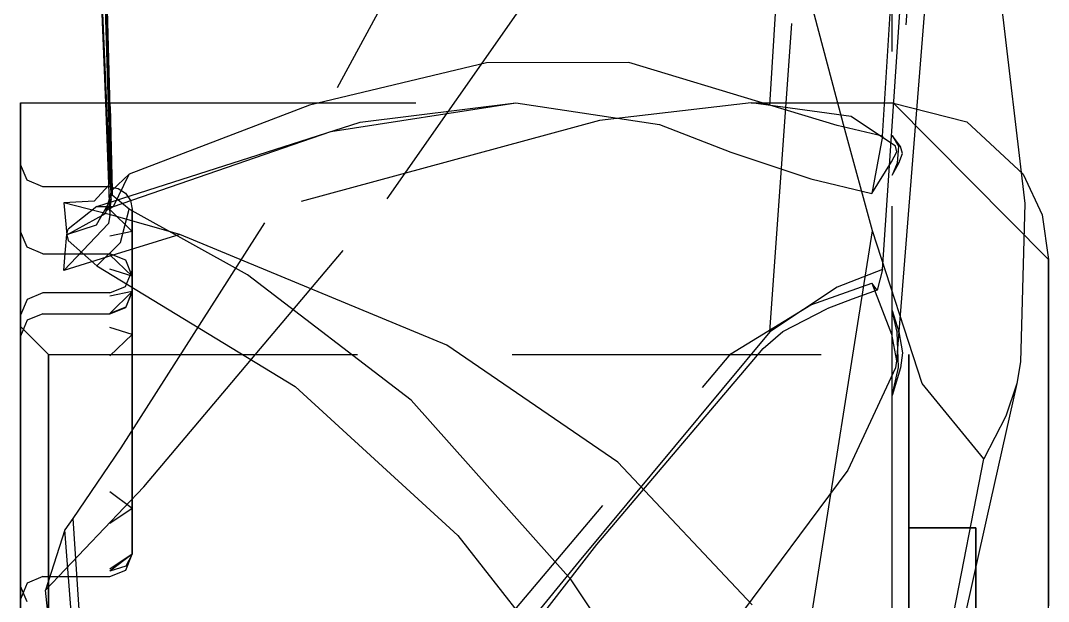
# Model space of a CAD drawing. Header units: metres. Extents: x -6 to 410, y 10 to 287.
# Drawn here: x 30 to 39.98, y 224.87 to 230.5 of the extents above; entities that cross this region are included whole.
import ezdxf

# ---------------------------------------------------------------- set-up
doc = ezdxf.new("R2010")
doc.units = ezdxf.units.M
doc.linetypes.add('CENTER2', pattern=[12.5, 8, -1.5, 1.5, -1.5])
doc.linetypes.add('DASHED', pattern=[4.5, 3, -1.5])
doc.layers.add('HIDDEN', color=9, linetype='DASHED')
doc.layers.add('VISIBLE', color=3, linetype='Continuous')

msp = doc.modelspace()

# ---------------------------------------------------------------- linework, layer by layer
at = {"layer": 'CENTER2', "color": 3, "linetype": 'CENTER2'}
msp.add_line((38.4587, 170.7003), (38.4587, 240.122), dxfattribs=at)
at = {"layer": 'HIDDEN'}
for p, q in [((30.8809, 228.8218), (30.4768, 243.2014)), ((30.5486, 243.1636), (30.8887, 228.8576)), ((38.3673, 228.0856), (39.3507, 242.6602)), ((37.2722, 227.4816), (38.269, 241.3617)), ((37.2723, 229.681), (37.6626, 236.0127)), ((38.3673, 229.3806), (38.6497, 233.8988)), ((38.8119, 233.4537), (38.5046, 229.2293)), ((34.4998, 232.488), (32.3662, 228.5389)), ((38.8841, 231.9661), (38.7, 229.6741)), ((33.5583, 228.7728), (35.3082, 231.2723)), ((34.5218, 230.0922), (32.8058, 229.6801)), ((35.904, 230.0963), (34.5218, 230.0922)), ((37.2723, 229.681), (35.904, 230.0963)), ((30, 229.3792), (30, 229.7028)), ((30.8676, 228.6526), (30.8264, 229.7028)), ((30.8368, 229.7028), (34.8081, 229.7028)), ((32.8058, 229.6801), (31.0528, 229.0117)), ((33.011, 229.4247), (34.8063, 229.7028)), ((33.2969, 229.5156), (34.8063, 229.7028)), ((34.8063, 229.7028), (34.8081, 229.7028)), ((34.8081, 229.7028), (36.2015, 229.4938)), ((37.0926, 229.7027), (35.6186, 229.5339)), ((37.0926, 229.7027), (38.4587, 229.7028)), ((38.0627, 229.5724), (37.0926, 229.7027)), ((37.9253, 229.4829), (37.2723, 229.681)), ((38.4587, 229.7028), (39.1832, 229.5188)), ((38.4587, 229.7028), (38.4706, 229.7027)), ((38.4706, 229.7027), (39.9769, 228.1846)), ((38.7, 229.6741), (38.5034, 227.2014)), ((38.4934, 229.2834), (38.0627, 229.5724)), ((30.7395, 228.698), (33.2969, 229.5156)), ((35.6186, 229.5339), (31.5463, 228.4248)), ((36.2015, 229.4938), (36.8932, 229.2243)), ((38.3673, 229.3806), (37.9253, 229.4829)), ((39.1832, 229.5188), (39.7321, 229.0113)), ((30, 228.4248), (30, 229.3792)), ((30.9023, 228.6962), (33.011, 229.4247)), ((38.3673, 229.3806), (38.2614, 228.8253)), ((38.4587, 229.388), (38.5226, 229.2825)), ((38.5421, 229.2811), (38.4587, 229.388)), ((38.5047, 229.2294), (38.4934, 229.2834)), ((38.5226, 229.2825), (38.5093, 229.1194)), ((38.5608, 229.2128), (38.5421, 229.2811)), ((36.8932, 229.2243), (37.6714, 228.9675)), ((38.4527, 229.1301), (38.5047, 229.2294)), ((38.5246, 229.117), (38.5608, 229.2128)), ((30, 229.1052), (30, 229.1063)), ((30, 229.1063), (30, 229.1052)), ((30.0647, 228.9518), (30, 229.1063)), ((30, 229.1018), (30, 229.1052)), ((30, 229.1052), (30, 229.1018)), ((30, 229.096), (30, 229.1018)), ((30, 229.1018), (30, 229.096)), ((30, 229.088), (30, 229.096)), ((30, 229.096), (30, 229.088)), ((30, 229.0777), (30, 229.088)), ((30, 229.088), (30, 229.0777)), ((30, 229.0651), (30, 229.0777)), ((30, 229.0777), (30, 229.0651)), ((38.2614, 228.8253), (38.4527, 229.1301)), ((38.5093, 229.1194), (38.4587, 229.0005)), ((38.4587, 229.0005), (38.5246, 229.117)), ((38.5246, 229.117), (38.5093, 229.1194)), ((30, 229.0502), (30, 229.0651)), ((30, 229.0651), (30, 229.0502)), ((30, 229.033), (30, 229.0502)), ((30, 229.0502), (30, 229.033)), ((30, 229.0135), (30, 229.033)), ((30, 229.033), (30, 229.0135)), ((30, 228.9918), (30, 229.0135)), ((30, 229.0135), (30, 228.9918)), ((30, 228.9677), (30, 228.9918)), ((30, 228.9918), (30, 228.9677)), ((31.0528, 229.0117), (30.8887, 228.8576)), ((30.9027, 228.6964), (31.0528, 229.0117)), ((30, 228.9415), (30, 228.9677)), ((30, 228.9677), (30, 228.9415)), ((30, 228.9129), (30, 228.9415)), ((30, 228.9415), (30, 228.9129)), ((30, 228.8821), (30, 228.9129)), ((30, 228.9129), (30, 228.8821)), ((30, 228.8821), (30, 228.87)), ((30, 228.87), (30, 228.8821)), ((30.2169, 228.8895), (30.0647, 228.9518)), ((30.8676, 228.8895), (30.2169, 228.8895)), ((30.8676, 228.8895), (30.949, 228.8736)), ((30.949, 228.8736), (31.0197, 228.8271)), ((37.6714, 228.9675), (38.2614, 228.8253)), ((30, 228.87), (30, 228.8526)), ((30, 228.8526), (30, 228.87)), ((30, 228.8526), (30, 228.8301)), ((30, 228.8301), (30, 228.8526)), ((30, 228.8301), (30, 228.8028)), ((30, 228.8028), (30, 228.8301)), ((30, 228.8028), (30, 228.771)), ((30, 228.771), (30, 228.8028)), ((30, 228.771), (30, 228.7352)), ((30, 228.7352), (30, 228.771)), ((30.7358, 228.52), (30.8791, 228.7712)), ((30.8809, 228.8218), (30.8676, 228.6526)), ((30.8791, 228.7712), (30.8733, 228.7388)), ((30.8748, 228.7304), (30.8791, 228.7712)), ((30.8791, 228.7712), (30.8809, 228.8218)), ((30.8887, 228.8576), (30.8809, 228.8218)), ((31.0197, 228.8271), (31.0673, 228.7571)), ((31.1951, 225.979), (33.5583, 228.7728)), ((30, 228.7352), (30, 228.6958)), ((30, 228.6958), (30, 228.7352)), ((30, 228.6958), (30, 228.6533)), ((30, 228.6533), (30, 228.6958)), ((30.8845, 228.6137), (30.4207, 228.7332)), ((30.7395, 228.698), (30.4615, 228.4793)), ((30.7395, 228.698), (30.9023, 228.6962)), ((30.8385, 228.6634), (30.9027, 228.6962)), ((30.864, 228.7103), (30.8422, 228.6703)), ((30.8733, 228.7388), (30.864, 228.7103)), ((30.8698, 228.6634), (30.8708, 228.6814)), ((30.8708, 228.6814), (30.8719, 228.6983)), ((30.8719, 228.6983), (30.8728, 228.7096)), ((30.8728, 228.7096), (30.8748, 228.7304)), ((30.9023, 228.6962), (30.9027, 228.6964)), ((31.0673, 228.7571), (31.0844, 228.6726)), ((31.0844, 228.6715), (31.0844, 228.6726)), ((31.0844, 228.6726), (31.0844, 228.6715)), ((31.0844, 228.6681), (31.0844, 228.6715)), ((31.0844, 228.6715), (31.0844, 228.6681)), ((30, 228.6533), (30, 228.6083)), ((30, 228.6083), (30, 228.6533)), ((30, 228.6083), (30, 228.5613)), ((30, 228.5613), (30, 228.6083)), ((30.8422, 228.6703), (30.8323, 228.6587)), ((30.8323, 228.6587), (30.8385, 228.6634)), ((30.8671, 228.6131), (30.8547, 228.5321)), ((30.8676, 228.6526), (30.8671, 228.6131)), ((30.8671, 228.6131), (30.8689, 228.6451)), ((31.0844, 228.4562), (30.8676, 228.6692)), ((31.0844, 228.4562), (30.8676, 228.6692)), ((30.8689, 228.6451), (30.8698, 228.6634)), ((31.5463, 228.4248), (30.8845, 228.6137)), ((31.0844, 228.6626), (31.0844, 228.6681)), ((31.0844, 228.6681), (31.0844, 228.6626)), ((31.0844, 228.6549), (31.0844, 228.6626)), ((31.0844, 228.6626), (31.0844, 228.6549)), ((31.0844, 228.6449), (31.0844, 228.6549)), ((31.0844, 228.6549), (31.0844, 228.6449)), ((31.0844, 228.6327), (31.0844, 228.6449)), ((31.0844, 228.6449), (31.0844, 228.6327)), ((31.0844, 228.6184), (31.0844, 228.6327)), ((31.0844, 228.6327), (31.0844, 228.6184)), ((31.0844, 228.6018), (31.0844, 228.6184)), ((31.0844, 228.6184), (31.0844, 228.6018)), ((31.0844, 228.583), (31.0844, 228.6018)), ((31.0844, 228.6018), (31.0844, 228.583)), ((31.0844, 228.562), (31.0844, 228.583)), ((31.0844, 228.583), (31.0844, 228.562)), ((30, 228.5613), (30, 228.5129)), ((30, 228.5129), (30, 228.5613)), ((30, 228.5129), (30, 228.4638)), ((30, 228.4638), (30, 228.5129)), ((30.8547, 228.5321), (30.4207, 228.0763)), ((30.4478, 228.427), (30.7358, 228.52)), ((30.4478, 228.427), (30.4615, 228.4793)), ((32.3662, 228.5389), (30.9727, 226.3561)), ((31.0844, 228.5389), (31.0844, 228.562)), ((31.0844, 228.562), (31.0844, 228.5389)), ((31.0844, 228.5135), (31.0844, 228.5389)), ((31.0844, 228.5389), (31.0844, 228.5135)), ((31.0844, 228.4859), (31.0844, 228.5135)), ((31.0844, 228.5135), (31.0844, 228.4859)), ((31.0844, 228.4562), (31.0844, 228.4859)), ((31.0844, 228.4859), (31.0844, 228.4562)), ((30, 228.4638), (30, 228.4147)), ((30, 228.4147), (30, 228.4638)), ((30, 228.4545), (30, 228.4562)), ((30, 228.4562), (30, 228.4561)), ((30, 228.4561), (30, 228.4562)), ((30, 228.4562), (30, 228.4545)), ((30.0647, 228.3017), (30, 228.4562)), ((30.0647, 228.3017), (30, 228.4562)), ((30, 228.4561), (30, 228.4558)), ((30, 228.4558), (30, 228.4561)), ((30, 228.4558), (30, 228.4551)), ((30, 228.4551), (30, 228.4558)), ((30, 228.4551), (30, 228.4543)), ((30, 228.4543), (30, 228.4551)), ((30, 228.4493), (30, 228.4545)), ((30, 228.4545), (30, 228.4493)), ((30, 228.4543), (30, 228.4532)), ((30, 228.4532), (30, 228.4543)), ((30, 228.4532), (30, 228.4518)), ((30, 228.4518), (30, 228.4532)), ((30, 228.4518), (30, 228.4503)), ((30, 228.4503), (30, 228.4518)), ((30, 228.4503), (30, 228.4484)), ((30, 228.4484), (30, 228.4503)), ((30, 228.4406), (30, 228.4493)), ((30, 228.4493), (30, 228.4406)), ((30, 228.4484), (30, 228.4464)), ((30, 228.4464), (30, 228.4484)), ((30, 228.4464), (30, 228.4441)), ((30, 228.4441), (30, 228.4464)), ((30, 228.4441), (30, 228.4415)), ((30, 228.4415), (30, 228.4441)), ((30, 228.4415), (30, 228.4388)), ((30, 228.4388), (30, 228.4415)), ((30, 228.4286), (30, 228.4406)), ((30, 228.4406), (30, 228.4286)), ((30, 228.4388), (30, 228.4357)), ((30, 228.4357), (30, 228.4388)), ((30, 228.4357), (30, 228.4325)), ((30, 228.4325), (30, 228.4357)), ((30, 228.4325), (30, 228.3185)), ((30, 228.3185), (30, 228.4325)), ((30, 228.4133), (30, 228.4286)), ((30, 228.4286), (30, 228.4133)), ((30, 226.8873), (30, 228.4248)), ((30, 228.4147), (30, 228.366)), ((30, 228.366), (30, 228.4147)), ((30, 228.3948), (30, 228.4133)), ((30, 228.4133), (30, 228.3948)), ((30, 228.3734), (30, 228.3948)), ((30, 228.3948), (30, 228.3734)), ((30, 228.3491), (30, 228.3734)), ((30, 228.3734), (30, 228.3491)), ((30.4334, 228.2434), (30.4478, 228.427)), ((31.0844, 228.4562), (30.8676, 228.4111)), ((31.0844, 228.4562), (30.8676, 228.4111)), ((31.5463, 228.4248), (30.8845, 228.2217)), ((31.0844, 227.8727), (31.0844, 228.4562)), ((31.0844, 228.4562), (31.0844, 227.8727)), ((34.1371, 227.3532), (31.5463, 228.4248)), ((30, 228.366), (30, 227.7825)), ((30, 227.7825), (30, 228.366)), ((30, 228.3222), (30, 228.3491)), ((30, 228.3491), (30, 228.3222)), ((30, 228.2929), (30, 228.3222)), ((30, 228.3222), (30, 228.2929)), ((30, 228.3185), (30, 228.1959)), ((30, 228.1959), (30, 228.3185)), ((30, 228.2614), (30, 228.2929)), ((30, 228.2929), (30, 228.2614)), ((30.2169, 228.2394), (30.0647, 228.3017)), ((30.2169, 228.2394), (30.0647, 228.3017)), ((30, 228.228), (30, 228.2614)), ((30, 228.2614), (30, 228.228)), ((30, 228.193), (30, 228.228)), ((30, 228.228), (30, 228.193)), ((30, 228.1959), (30, 228.0647)), ((30, 228.0647), (30, 228.1959)), ((30, 228.1565), (30, 228.193)), ((30, 228.193), (30, 228.1565)), ((30.2169, 228.2394), (30.8676, 228.2394)), ((30.2169, 228.2394), (30.8676, 228.2394)), ((30.4207, 228.0763), (30.4334, 228.2434)), ((30.8845, 228.2217), (30.4207, 228.0763)), ((31.0209, 228.1758), (30.8676, 228.2394)), ((31.0209, 228.1758), (30.8676, 228.2394)), ((31.0844, 228.0225), (30.8676, 228.2275)), ((31.0844, 228.0225), (30.8676, 228.2275)), ((31.0844, 228.0225), (31.0209, 228.1758)), ((31.0844, 228.0225), (31.0209, 228.1758)), ((30, 227.5892), (30, 228.1565)), ((30, 228.1565), (30, 227.5892)), ((31.0844, 228.0225), (30.8676, 228.0895)), ((31.0844, 228.0225), (30.8676, 228.0895)), ((31.0197, 227.9216), (31.0844, 228.0761)), ((31.0844, 228.0751), (31.0844, 228.0761)), ((31.0844, 228.0761), (31.0844, 228.0751)), ((31.0844, 228.072), (31.0844, 228.0751)), ((31.0844, 228.0751), (31.0844, 228.072)), ((38.3673, 228.0856), (37.9253, 227.9145)), ((38.3673, 228.0856), (38.3142, 227.8867)), ((30, 228.0647), (30, 227.9252)), ((30, 227.9252), (30, 228.0647)), ((31.0844, 228.0667), (31.0844, 228.072)), ((31.0844, 228.072), (31.0844, 228.0667)), ((31.0844, 228.0595), (31.0844, 228.0667)), ((31.0844, 228.0667), (31.0844, 228.0595)), ((31.0844, 228.0501), (31.0844, 228.0595)), ((31.0844, 228.0595), (31.0844, 228.0501)), ((31.0844, 228.0387), (31.0844, 228.0501)), ((31.0844, 228.0501), (31.0844, 228.0387)), ((31.0844, 228.0251), (31.0844, 228.0387)), ((31.0844, 228.0387), (31.0844, 228.0251)), ((31.0844, 228.0096), (31.0844, 228.0251)), ((31.0844, 228.0251), (31.0844, 228.0096)), ((31.0844, 227.4551), (31.0844, 228.0225)), ((31.0844, 228.0225), (31.0844, 227.9125)), ((31.0844, 227.9125), (31.0844, 228.0225)), ((31.0844, 228.0225), (31.0844, 227.4551)), ((31.0844, 227.9919), (31.0844, 228.0096)), ((31.0844, 228.0096), (31.0844, 227.9919)), ((31.0844, 227.9722), (31.0844, 227.9919)), ((31.0844, 227.9919), (31.0844, 227.9722)), ((30, 227.9252), (30, 227.7774)), ((30, 227.7774), (30, 227.9252)), ((30.8676, 227.8592), (31.0197, 227.9216)), ((31.0844, 227.9504), (31.0844, 227.9722)), ((31.0844, 227.9722), (31.0844, 227.9504)), ((31.0844, 227.9266), (31.0844, 227.9504)), ((31.0844, 227.9504), (31.0844, 227.9266)), ((31.0844, 227.9007), (31.0844, 227.9266)), ((31.0844, 227.9266), (31.0844, 227.9007)), ((31.0844, 227.9125), (31.0844, 227.7942)), ((31.0844, 227.7942), (31.0844, 227.9125)), ((31.0844, 227.8727), (31.0844, 227.9007)), ((31.0844, 227.9007), (31.0844, 227.8727)), ((37.9253, 227.9145), (37.2722, 227.4816)), ((37.6714, 227.7425), (38.2614, 227.9538)), ((38.3142, 227.8868), (38.0731, 227.7984)), ((38.2614, 227.9538), (38.4527, 227.4592)), ((38.3142, 227.8867), (38.2614, 227.9538)), ((30.0647, 227.7969), (30, 227.6423)), ((30, 227.7418), (30, 227.7825)), ((30, 227.7825), (30, 227.7418)), ((30, 227.7774), (30, 227.6214)), ((30, 227.6214), (30, 227.7774)), ((30.2169, 227.8592), (30.0647, 227.7969)), ((30.8676, 227.8592), (30.2169, 227.8592)), ((31.0844, 227.8727), (30.8676, 227.8276)), ((31.0844, 227.8727), (30.8676, 227.6597)), ((31.0844, 227.8727), (30.8676, 227.8276)), ((31.0844, 227.8727), (31.0209, 227.7221)), ((31.0209, 227.7193), (31.0844, 227.8727)), ((31.0209, 227.7193), (31.0844, 227.8727)), ((31.0844, 227.7942), (31.0844, 227.6677)), ((31.0844, 227.6677), (31.0844, 227.7942)), ((38.0731, 227.7984), (37.8265, 227.7053)), ((30, 227.7022), (30, 227.7418)), ((30, 227.7418), (30, 227.7022)), ((30, 227.6643), (30, 227.7022)), ((30, 227.7022), (30, 227.6643)), ((31.0209, 227.7221), (30.8676, 227.6597)), ((30.8676, 227.6558), (31.0209, 227.7193)), ((30.8676, 227.6558), (31.0209, 227.7193)), ((36.8932, 227.2675), (37.6714, 227.7425)), ((37.3997, 227.484), (37.8264, 227.7052)), ((38.5093, 227.4795), (38.4587, 227.6892)), ((38.4587, 227.6892), (38.5246, 227.4803)), ((30, 227.6284), (30, 227.6643)), ((30, 227.6643), (30, 227.6284)), ((30, 227.6413), (30, 227.6423)), ((30, 227.6423), (30, 227.6413)), ((30, 227.6383), (30, 227.6413)), ((30, 227.6413), (30, 227.6383)), ((30, 227.6333), (30, 227.6383)), ((30, 227.6383), (30, 227.6333)), ((30, 227.6263), (30, 227.6333)), ((30, 227.6333), (30, 227.6263)), ((30, 227.5947), (30, 227.6284)), ((30, 227.6284), (30, 227.5947)), ((30, 227.6173), (30, 227.6263)), ((30, 227.6263), (30, 227.6173)), ((30, 227.6214), (30, 227.4573)), ((30, 227.4573), (30, 227.6214)), ((30, 227.6063), (30, 227.6173)), ((30, 227.6173), (30, 227.6063)), ((30, 227.5933), (30, 227.6063)), ((30, 227.6063), (30, 227.5933)), ((30, 227.5637), (30, 227.5947)), ((30, 227.5947), (30, 227.5637)), ((30.0647, 227.5935), (30, 227.4389)), ((30.0647, 227.5935), (30, 227.4389)), ((30, 227.5783), (30, 227.5933)), ((30, 227.5933), (30, 227.5783)), ((30, 227.5427), (30, 227.5892)), ((30, 227.5892), (30, 227.5427)), ((30, 227.5614), (30, 227.5783)), ((30, 227.5783), (30, 227.5614)), ((30.2169, 227.6558), (30.0647, 227.5935)), ((30.2169, 227.6558), (30.0647, 227.5935)), ((30.2169, 227.6558), (30.8676, 227.6558)), ((30.2169, 227.6558), (30.8676, 227.6558)), ((31.0844, 227.6677), (31.0844, 227.5331)), ((31.0844, 227.5331), (31.0844, 227.6677)), ((30, 227.5356), (30, 227.5637)), ((30, 227.5637), (30, 227.5356)), ((30, 227.5424), (30, 227.5614)), ((30, 227.5614), (30, 227.5424)), ((30, 227.4952), (30, 227.5427)), ((30, 227.5427), (30, 227.4952)), ((30, 227.5215), (30, 227.5424)), ((30, 227.5424), (30, 227.5215)), ((30, 227.5107), (30, 227.5356)), ((30, 227.5356), (30, 227.5107)), ((30, 227.5339), (30, 227.2647)), ((30, 227.2647), (30, 227.5339)), ((30, 227.5339), (30.2711, 227.2628)), ((30, 227.4985), (30, 227.5215)), ((30, 227.5215), (30, 227.4985)), ((30, 227.4892), (30, 227.5107)), ((30, 227.5107), (30, 227.4892)), ((30, 227.4736), (30, 227.4985)), ((30, 227.4985), (30, 227.4736)), ((30, 227.4472), (30, 227.4952)), ((30, 227.4952), (30, 227.4472)), ((30, 227.4713), (30, 227.4892)), ((30, 227.4892), (30, 227.4713)), ((31.0844, 227.4551), (30.8676, 227.5221)), ((31.0844, 227.4551), (30.8676, 227.5221)), ((31.0844, 227.5331), (31.0844, 227.3905)), ((31.0844, 227.3905), (31.0844, 227.5331)), ((37.2722, 227.4816), (35.4222, 225.2574)), ((37.2079, 227.3209), (37.3997, 227.484)), ((38.5246, 227.4803), (38.5093, 227.4795)), ((38.5226, 227.136), (38.5093, 227.4795)), ((38.5246, 227.4803), (38.5606, 227.279)), ((30, 227.4468), (30, 227.4736)), ((30, 227.4736), (30, 227.4468)), ((30, 227.4573), (30, 227.4713)), ((30, 227.4713), (30, 227.4573)), ((30, 227.4573), (30, 227.2853)), ((30, 227.4471), (30, 227.4573)), ((30, 227.4573), (30, 227.4471)), ((30, 227.2853), (30, 227.4573)), ((30, 227.3992), (30, 227.4472)), ((30, 227.4472), (30, 227.3992)), ((30, 227.441), (30, 227.4471)), ((30, 227.4471), (30, 227.441)), ((30, 227.4468), (30, 227.4457)), ((30, 227.4457), (30, 227.4468)), ((30, 227.4457), (30, 227.4447)), ((30, 227.4447), (30, 227.4457)), ((30, 227.4447), (30, 227.4438)), ((30, 227.4438), (30, 227.4447)), ((30, 227.4438), (30, 227.4429)), ((30, 227.4429), (30, 227.4438)), ((30, 227.4429), (30, 227.4422)), ((30, 227.4422), (30, 227.4429)), ((30, 227.4422), (30, 227.4415)), ((30, 227.4415), (30, 227.4422)), ((30, 227.4415), (30, 227.4409)), ((30, 227.4409), (30, 227.4415)), ((30, 227.4389), (30, 227.441)), ((30, 227.441), (30, 227.4389)), ((30, 227.4409), (30, 227.4404)), ((30, 227.4404), (30, 227.4409)), ((30, 227.4404), (30, 227.4399)), ((30, 227.4399), (30, 227.4404)), ((30, 227.4399), (30, 227.4396)), ((30, 227.4396), (30, 227.4399)), ((30, 227.4396), (30, 227.4393)), ((30, 227.4393), (30, 227.4396)), ((30, 227.4393), (30, 227.4391)), ((30, 227.4391), (30, 227.4393)), ((30, 227.4391), (30, 227.439)), ((30, 227.4389), (30, 227.4391)), ((30, 227.352), (30, 227.3992)), ((30, 227.3992), (30, 227.352)), ((31.0844, 227.4551), (30.8676, 227.2502)), ((31.0844, 227.4551), (30.8676, 227.2502)), ((31.0844, 227.3509), (31.0844, 227.4551)), ((31.0844, 227.4551), (31.0844, 227.3509)), ((31.0844, 227.3905), (31.0844, 227.2399)), ((31.0844, 227.2399), (31.0844, 227.3905)), ((38.4527, 227.4592), (38.5034, 227.2015)), ((30, 227.306), (30, 227.352)), ((30, 227.352), (30, 227.306)), ((30, 227.2619), (30, 227.306)), ((30, 227.306), (30, 227.2619)), ((30, 227.2853), (30, 227.1054)), ((30, 227.1054), (30, 227.2853)), ((31.0844, 227.2389), (31.0844, 227.3509)), ((31.0844, 227.3509), (31.0844, 227.2389)), ((35.7989, 226.2158), (34.1371, 227.3532)), ((35.5936, 225.4174), (37.2079, 227.3211)), ((38.5606, 227.279), (38.5421, 227.1322)), ((30, 227.2647), (30, 226.4707)), ((30, 226.4707), (30, 227.2647)), ((30, 227.2201), (30, 227.2619)), ((30, 227.2619), (30, 227.2201)), ((30, 227.1813), (30, 227.2201)), ((30, 227.2201), (30, 227.1813)), ((30, 227.1457), (30, 227.1813)), ((30, 227.1813), (30, 227.1457)), ((30.2711, 227.2628), (30.2711, 227.0004)), ((30.2711, 227.2628), (38.6214, 227.2628)), ((30.2711, 227.0004), (30.2711, 227.2628)), ((31.0844, 227.2399), (31.0844, 227.0817)), ((31.0844, 227.0817), (31.0844, 227.2399)), ((31.0844, 227.1192), (31.0844, 227.2389)), ((31.0844, 227.2389), (31.0844, 227.1192)), ((33.7156, 223.5049), (36.8932, 227.2675)), ((38.5034, 227.2015), (38.4934, 227.1337)), ((38.6214, 227.0004), (38.6214, 227.2628)), ((38.6214, 227.2628), (38.6214, 227.0004)), ((30, 227.114), (30, 227.1457)), ((30, 227.1457), (30, 227.114)), ((30, 227.0865), (30, 227.114)), ((30, 227.114), (30, 227.0865)), ((30, 227.1054), (30, 226.9179)), ((30, 226.9179), (30, 227.1054)), ((30, 227.0634), (30, 227.0865)), ((30, 227.0865), (30, 227.0634)), ((31.0844, 226.9919), (31.0844, 227.1192)), ((31.0844, 227.1192), (31.0844, 226.9919)), ((31.0844, 227.0817), (31.0844, 226.9157)), ((31.0844, 226.9157), (31.0844, 227.0817)), ((38.4934, 227.1337), (38.0283, 226.1393)), ((38.4587, 226.8625), (38.5226, 227.136)), ((38.5421, 227.1322), (38.4587, 226.8625)), ((30, 227.0452), (30, 227.0634)), ((30, 227.0634), (30, 227.0452)), ((30, 226.945), (30, 227.0452)), ((30, 227.0452), (30, 226.945)), ((30.2711, 227.0004), (30.2711, 226.2264)), ((30.2711, 226.2264), (30.2711, 227.0004)), ((31.0844, 226.857), (31.0844, 226.9919)), ((31.0844, 226.9919), (31.0844, 226.857)), ((38.6214, 226.2264), (38.6214, 227.0004)), ((38.6214, 227.0004), (38.6214, 226.2264)), ((30, 226.8373), (30, 226.945)), ((30, 226.945), (30, 226.8373)), ((30, 226.9179), (30, 226.7228)), ((30, 226.7228), (30, 226.9179)), ((30, 224.8439), (30, 226.8873)), ((31.0844, 226.9157), (31.0844, 226.7422)), ((31.0844, 226.7422), (31.0844, 226.9157)), ((30, 226.7222), (30, 226.8373)), ((30, 226.8373), (30, 226.7222)), ((31.0844, 226.7147), (31.0844, 226.857)), ((31.0844, 226.857), (31.0844, 226.7147)), ((30, 226.7228), (30, 226.5203)), ((30, 226.5203), (30, 226.7228)), ((30, 226.5998), (30, 226.7222)), ((30, 226.7222), (30, 226.5998)), ((31.0844, 226.7422), (31.0844, 226.5612)), ((31.0844, 226.5612), (31.0844, 226.7422)), ((31.0844, 226.5651), (31.0844, 226.7147)), ((31.0844, 226.7147), (31.0844, 226.5651)), ((30, 226.4701), (30, 226.5998)), ((30, 226.5998), (30, 226.4701)), ((30, 226.5203), (30, 226.3106)), ((30, 226.3106), (30, 226.5203)), ((31.0844, 226.4083), (31.0844, 226.5651)), ((31.0844, 226.5651), (31.0844, 226.4083)), ((31.0844, 226.5612), (31.0844, 226.373)), ((31.0844, 226.373), (31.0844, 226.5612)), ((30, 226.4707), (30, 225.1916)), ((30, 225.1916), (30, 226.4707)), ((30, 226.3333), (30, 226.4701)), ((30, 226.4701), (30, 226.3333)), ((31.0844, 226.2444), (31.0844, 226.4083)), ((31.0844, 226.4083), (31.0844, 226.2444)), ((30, 226.1895), (30, 226.3333)), ((30, 226.3333), (30, 226.1895)), ((30, 226.3106), (30, 226.0937)), ((30, 226.0937), (30, 226.3106)), ((30.9727, 226.3561), (30.5073, 225.6699)), ((31.0844, 226.373), (31.0844, 226.1777)), ((31.0844, 226.1777), (31.0844, 226.373)), ((30, 226.0387), (30, 226.1895)), ((30, 226.1895), (30, 226.0387)), ((30.2711, 226.2264), (30.2711, 224.9797)), ((30.2711, 224.9797), (30.2711, 226.2264)), ((31.0844, 226.0735), (31.0844, 226.2444)), ((31.0844, 226.2444), (31.0844, 226.0735)), ((31.0844, 226.1777), (31.0844, 225.9753)), ((31.0844, 225.9753), (31.0844, 226.1777)), ((37.1004, 224.8338), (35.7989, 226.2158)), ((38.6214, 224.9797), (38.6214, 226.2264)), ((38.6214, 226.2264), (38.6214, 224.9797)), ((30, 226.0937), (30, 226.0594)), ((30, 226.0594), (30, 226.0937)), ((38.0283, 226.1393), (36.6089, 224.2313)), ((30, 226.0594), (30, 226.0214)), ((30, 226.0214), (30, 226.0594)), ((30, 225.8811), (30, 226.0387)), ((30, 226.0387), (30, 225.8811)), ((30, 226.0214), (30, 225.98)), ((30, 225.98), (30, 226.0214)), ((30, 225.98), (30, 225.9359)), ((30, 225.9359), (30, 225.98)), ((30.2408, 224.9741), (31.1951, 225.979)), ((31.0844, 225.8958), (31.0844, 226.0735)), ((31.0844, 226.0735), (31.0844, 225.8958)), ((30, 225.9359), (30, 225.8896)), ((30, 225.8896), (30, 225.9359)), ((30, 225.8896), (30, 225.8417)), ((30, 225.8417), (30, 225.8896)), ((30, 225.7167), (30, 225.8811)), ((30, 225.8811), (30, 225.7167)), ((31.0844, 225.7661), (30.8676, 225.9299)), ((31.0844, 225.7661), (30.8676, 225.9299)), ((31.0844, 225.9753), (31.0844, 225.7661)), ((31.0844, 225.7661), (31.0844, 225.9753)), ((31.0844, 225.7113), (31.0844, 225.8958)), ((31.0844, 225.8958), (31.0844, 225.7113)), ((30, 225.8417), (30, 225.7928)), ((30, 225.7928), (30, 225.8417)), ((30, 225.7928), (30, 225.7436)), ((30, 225.7436), (30, 225.7928)), ((30, 225.7436), (30, 225.6947)), ((30, 225.6947), (30, 225.7436)), ((30, 225.5458), (30, 225.7167)), ((30, 225.7167), (30, 225.5458)), ((30, 225.6947), (30, 225.6467)), ((30, 225.6467), (30, 225.6947)), ((31.0844, 225.7661), (30.8676, 225.621)), ((31.0844, 225.7661), (30.8676, 225.621)), ((31.0844, 225.7661), (31.0844, 225.3228)), ((31.0844, 225.3228), (31.0844, 225.7661)), ((31.0844, 225.5203), (31.0844, 225.7113)), ((31.0844, 225.7113), (31.0844, 225.5203)), ((30, 225.6467), (30, 225.6002)), ((30, 225.6002), (30, 225.6467)), ((30, 225.6002), (30, 225.5559)), ((30, 225.5559), (30, 225.6002)), ((30.5073, 225.6699), (30.4303, 225.5608)), ((30.5073, 225.6699), (30.8887, 219.8271)), ((38.6214, 225.5804), (38.6214, 223.3025)), ((38.6214, 225.5804), (38.6214, 225.5694)), ((38.6214, 225.5694), (38.6214, 225.5804)), ((38.6214, 223.3025), (38.6214, 225.5804)), ((38.6214, 225.5804), (39.272, 225.5804)), ((39.272, 225.5804), (38.6214, 225.5804)), ((39.272, 225.5694), (39.272, 225.5804)), ((39.272, 223.3025), (39.272, 225.5804)), ((39.272, 225.5804), (39.272, 223.3025)), ((39.272, 225.5804), (39.272, 225.5694)), ((30, 225.5559), (30, 225.5143)), ((30, 225.5143), (30, 225.5559)), ((30, 225.3685), (30, 225.5458)), ((30, 225.5458), (30, 225.3685)), ((30, 225.5143), (30, 225.4759)), ((30, 225.4759), (30, 225.5143)), ((30.4303, 225.5608), (30.2408, 224.9741)), ((30.8809, 219.7544), (30.4303, 225.5608)), ((31.0844, 225.3228), (31.0844, 225.5203)), ((31.0844, 225.5203), (31.0844, 225.3228)), ((38.6214, 225.5694), (38.6214, 225.5479)), ((38.6214, 225.5479), (38.6214, 225.5694)), ((38.6214, 225.5479), (38.6214, 225.5158)), ((38.6214, 225.5158), (38.6214, 225.5479)), ((38.6214, 225.5158), (38.6214, 225.4731)), ((38.6214, 225.4731), (38.6214, 225.5158)), ((39.272, 225.5479), (39.272, 225.5694)), ((39.272, 225.5694), (39.272, 225.5479)), ((39.272, 225.5158), (39.272, 225.5479)), ((39.272, 225.5479), (39.272, 225.5158)), ((39.272, 225.4731), (39.272, 225.5158)), ((39.272, 225.5158), (39.272, 225.4731)), ((30, 225.4759), (30, 225.0326)), ((30, 225.0326), (30, 225.4759)), ((34.5184, 224.0381), (35.5936, 225.4174)), ((38.6214, 225.4731), (38.6214, 225.42)), ((38.6214, 225.42), (38.6214, 225.4731)), ((38.6214, 225.42), (38.6214, 225.3565)), ((38.6214, 225.3565), (38.6214, 225.42)), ((39.272, 225.42), (39.272, 225.4731)), ((39.272, 225.4731), (39.272, 225.42)), ((39.272, 225.3565), (39.272, 225.42)), ((39.272, 225.42), (39.272, 225.3565)), ((30, 225.1848), (30, 225.3685)), ((30, 225.3685), (30, 225.1848)), ((31.0844, 225.3228), (30.8676, 225.1777)), ((31.0844, 225.3228), (30.8676, 225.1589)), ((31.0844, 225.3228), (30.8676, 225.1777)), ((31.0844, 225.3228), (31.0209, 225.2069)), ((31.0209, 225.1694), (31.0844, 225.3228)), ((31.0209, 225.1694), (31.0844, 225.3228)), ((38.6214, 225.3565), (38.6214, 225.2826)), ((38.6214, 225.2826), (38.6214, 225.3565)), ((38.6214, 225.2826), (38.6214, 225.1985)), ((38.6214, 225.1985), (38.6214, 225.2826)), ((39.272, 225.2826), (39.272, 225.3565)), ((39.272, 225.3565), (39.272, 225.2826)), ((39.272, 225.1985), (39.272, 225.2826)), ((39.272, 225.2826), (39.272, 225.1985)), ((30, 225.1916), (30, 223.4917)), ((30, 223.4917), (30, 225.1916)), ((30, 224.9949), (30, 225.1848)), ((30, 225.1848), (30, 224.9949)), ((31.0209, 225.2069), (30.8676, 225.1589)), ((35.4222, 225.2574), (32.5619, 221.7601)), ((38.6214, 225.1985), (38.6214, 225.1042)), ((38.6214, 225.1042), (38.6214, 225.1985)), ((39.272, 225.1042), (39.272, 225.1985)), ((39.272, 225.1985), (39.272, 225.1042)), ((30.2169, 225.1059), (30.0647, 225.0436)), ((30.2169, 225.1059), (30.0647, 225.0436)), ((30.2169, 225.1059), (30.8676, 225.1059)), ((30.2169, 225.1059), (30.8676, 225.1059)), ((30.8676, 225.1059), (31.0209, 225.1694)), ((30.8676, 225.1059), (31.0209, 225.1694)), ((38.6214, 225.1042), (38.6214, 224.9999)), ((38.6214, 224.9999), (38.6214, 225.1042)), ((39.272, 224.9999), (39.272, 225.1042)), ((39.272, 225.1042), (39.272, 224.9999)), ((30.0647, 225.0436), (30, 224.889)), ((30.0647, 225.0436), (30, 224.889)), ((30, 225.0326), (30, 225.0138)), ((30, 225.0138), (30, 225.0326)), ((30, 225.0143), (30, 225.0149)), ((30, 225.0149), (30, 225.014)), ((30, 225.014), (30, 225.0149)), ((30, 225.0149), (30, 225.0143)), ((30.0647, 224.8603), (30, 225.0149)), ((30.0647, 224.8603), (30, 225.0149)), ((30, 225.0125), (30, 225.0143)), ((30, 225.0143), (30, 225.0125)), ((30, 225.014), (30, 225.0116)), ((30, 225.0116), (30, 225.014)), ((30, 225.0138), (30, 224.9961)), ((30, 224.9961), (30, 225.0138)), ((30, 225.0095), (30, 225.0125)), ((30, 225.0125), (30, 225.0095)), ((30, 225.0116), (30, 225.0076)), ((30, 225.0076), (30, 225.0116)), ((30, 225.0054), (30, 225.0095)), ((30, 225.0095), (30, 225.0054)), ((30, 225.0076), (30, 225.0019)), ((30, 225.0019), (30, 225.0076)), ((30, 225.0001), (30, 225.0054)), ((30, 225.0054), (30, 225.0001)), ((30, 225.0019), (30, 224.9947)), ((30, 224.9947), (30, 225.0019)), ((30, 224.9936), (30, 225.0001)), ((30, 225.0001), (30, 224.9936)), ((30, 224.9961), (30, 224.9797)), ((30, 224.9797), (30, 224.9961)), ((30, 224.9809), (30, 224.9949)), ((30, 224.9949), (30, 224.9809)), ((30, 224.9947), (30, 224.986)), ((30, 224.986), (30, 224.9947)), ((30, 224.986), (30, 224.9936)), ((30, 224.9936), (30, 224.986)), ((30, 224.9774), (30, 224.986)), ((30, 224.986), (30, 224.9757)), ((30, 224.9757), (30, 224.986)), ((30, 224.986), (30, 224.9774)), ((30, 224.9677), (30, 224.9809)), ((30, 224.9809), (30, 224.9677)), ((30, 224.9797), (30, 224.9644)), ((30, 224.9644), (30, 224.9797)), ((30.2711, 224.9797), (30.2711, 223.3226)), ((30.2711, 223.3226), (30.2711, 224.9797)), ((38.6214, 224.9999), (38.6214, 224.8857)), ((38.6214, 224.8857), (38.6214, 224.9999)), ((38.6214, 223.3226), (38.6214, 224.9797)), ((38.6214, 224.9797), (38.6214, 223.3226)), ((39.272, 224.8857), (39.272, 224.9999)), ((39.272, 224.9999), (39.272, 224.8857)), ((30, 224.9676), (30, 224.9774)), ((30, 224.9774), (30, 224.9676)), ((30, 224.9757), (30, 224.964)), ((30, 224.964), (30, 224.9757)), ((30, 224.9555), (30, 224.9677)), ((30, 224.9677), (30, 224.9555)), ((30, 224.9567), (30, 224.9676)), ((30, 224.9676), (30, 224.9567)), ((30, 224.9644), (30, 224.9504)), ((30, 224.9504), (30, 224.9644)), ((30, 224.964), (30, 224.9508)), ((30, 224.9508), (30, 224.964)), ((30, 224.9449), (30, 224.9567)), ((30, 224.9567), (30, 224.9449)), ((30, 224.9442), (30, 224.9555)), ((30, 224.9555), (30, 224.9442)), ((30, 224.9508), (30, 224.9363)), ((30, 224.9363), (30, 224.9508)), ((30, 224.9504), (30, 224.9378)), ((30, 224.9378), (30, 224.9504)), ((30, 224.932), (30, 224.9449)), ((30, 224.9449), (30, 224.932)), ((30, 224.9339), (30, 224.9442)), ((30, 224.9442), (30, 224.9339)), ((30, 224.9378), (30, 224.9265)), ((30, 224.9265), (30, 224.9378)), ((30, 224.9363), (30, 224.9204)), ((30, 224.9204), (30, 224.9363)), ((30, 224.9246), (30, 224.9339)), ((30, 224.9339), (30, 224.9246)), ((30, 224.9182), (30, 224.932)), ((30, 224.932), (30, 224.9182)), ((30, 224.9265), (30, 224.9167)), ((30, 224.9167), (30, 224.9265)), ((30, 224.9164), (30, 224.9246)), ((30, 224.9246), (30, 224.9164)), ((30, 224.9204), (30, 224.9032)), ((30, 224.9032), (30, 224.9204)), ((30, 224.9034), (30, 224.9182)), ((30, 224.9182), (30, 224.9034)), ((30, 224.9167), (30, 224.9083)), ((30, 224.9083), (30, 224.9167)), ((30, 224.9092), (30, 224.9164)), ((30, 224.9164), (30, 224.9092)), ((30, 224.9031), (30, 224.9092)), ((30, 224.9092), (30, 224.9031)), ((30, 224.9083), (30, 224.9014)), ((30, 224.9014), (30, 224.9083)), ((30, 224.5043), (30, 224.9034)), ((30, 224.9034), (30, 224.5043)), ((30, 224.9032), (30, 224.8849)), ((30, 224.8849), (30, 224.9032)), ((30, 224.898), (30, 224.9031)), ((30, 224.9031), (30, 224.898)), ((30, 224.9014), (30, 224.896)), ((30, 224.896), (30, 224.9014)), ((30, 224.8941), (30, 224.898)), ((30, 224.898), (30, 224.8941)), ((30, 224.896), (30, 224.8921)), ((30, 224.8921), (30, 224.896)), ((30, 224.8913), (30, 224.8941)), ((30, 224.8941), (30, 224.8913)), ((30, 224.8921), (30, 224.8898)), ((30, 224.8898), (30, 224.8921)), ((30, 224.8896), (30, 224.8913)), ((30, 224.8913), (30, 224.8896)), ((30, 224.8898), (30, 224.889)), ((30, 224.889), (30, 224.8898)), ((30, 224.889), (30, 224.8896)), ((30, 224.8896), (30, 224.889)), ((30, 224.8849), (30, 224.8654)), ((30, 224.8654), (30, 224.8849)), ((30.8676, 219.3783), (30.2408, 224.9741)), ((38.6214, 224.8857), (38.6214, 224.7617)), ((38.6214, 224.7617), (38.6214, 224.8857)), ((39.272, 224.7617), (39.272, 224.8857)), ((39.272, 224.8857), (39.272, 224.7617))]:
    msp.add_line(p, q, dxfattribs=at)
at = {"layer": 'VISIBLE'}
for p, q in [((30.8676, 229), (30.2408, 243.3236)), ((30.8809, 228.835), (30.4303, 243.0259)), ((30.5073, 242.9692), (30.8887, 228.8069)), ((30.8264, 229.7028), (30.7356, 232.0152)), ((39.4948, 230.8651), (39.7462, 228.7256)), ((37.9993, 229.4458), (37.6628, 230.7147)), ((30, 229.7028), (30, 229.3792)), ((30, 229.7028), (30.8368, 229.7028)), ((30, 229.3792), (30, 228.4248)), ((38.269, 228.4632), (37.9993, 229.4458)), ((30.8676, 229), (30.8547, 228.9015)), ((30.8809, 228.835), (30.8676, 229)), ((39.7321, 229.0113), (39.9144, 228.6157)), ((30.8547, 228.9015), (30.7131, 228.749)), ((30.8251, 228.6289), (30.8809, 228.835)), ((30.8887, 228.8069), (30.8809, 228.835)), ((31.0528, 228.6719), (30.8887, 228.8069)), ((30.7131, 228.749), (30.4207, 228.7332)), ((30.4207, 228.7332), (30.4334, 228.5947)), ((30.9695, 228.3471), (31.0528, 228.6719)), ((32.2019, 228.0334), (31.0528, 228.6719)), ((39.7462, 228.7256), (39.7062, 227.1892)), ((30.4334, 228.5947), (30.4478, 228.4226)), ((30.4478, 228.4226), (30.8251, 228.6289)), ((39.9144, 228.6157), (39.9769, 228.1846)), ((30, 228.4248), (30, 226.8873)), ((30.4478, 228.4226), (30.4615, 228.3692)), ((37.2722, 222.1791), (38.269, 228.4632)), ((38.7527, 226.9793), (38.269, 228.4632)), ((30.4615, 228.3692), (30.7393, 228.1206)), ((30.7393, 228.1206), (30.9695, 228.3471)), ((39.9769, 227.8991), (39.9769, 228.1846)), ((39.9769, 228.1846), (39.9769, 228.0432)), ((30.7393, 228.1206), (32.6653, 226.9498)), ((33.7925, 226.8186), (32.2019, 228.0334)), ((39.9769, 228.0432), (39.9769, 227.6227)), ((39.9769, 227.057), (39.9769, 227.8991)), ((39.9769, 227.6227), (39.9769, 226.9333)), ((39.7062, 227.1892), (39.6707, 226.9813)), ((39.3507, 226.2498), (38.7527, 226.9793)), ((39.6708, 226.9813), (39.378, 225.6822)), ((39.6707, 226.9813), (39.5636, 226.6618)), ((39.9769, 225.7004), (39.9769, 227.057)), ((30, 226.8873), (30, 224.8439)), ((32.6653, 226.9498), (34.2456, 225.5056)), ((39.9769, 226.9333), (39.9769, 225.9922)), ((35.3458, 225.0762), (33.7925, 226.8186)), ((39.5636, 226.6618), (39.3507, 226.2498)), ((38.3673, 221.2005), (39.3507, 226.2498)), ((39.9769, 225.9922), (39.9769, 224.8229)), ((39.378, 225.6822), (38.4769, 221.6078)), ((39.9769, 223.8974), (39.9769, 225.7004)), ((34.2456, 225.5056), (35.6596, 223.7012)), ((37.2722, 222.1791), (35.3458, 225.0762))]:
    msp.add_line(p, q, dxfattribs=at)

doc.saveas('drawing.dxf')
